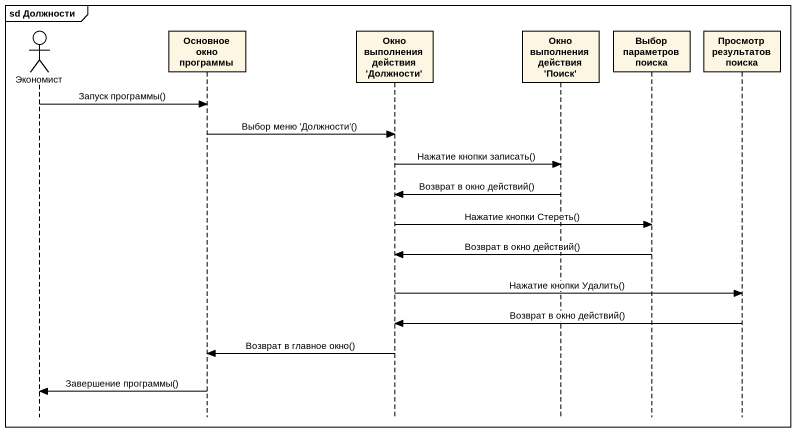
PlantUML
@startuml
mainframe sd Должности
hide footbox
actor Экономист
participant "Основное окно программы" as Основное_окно_программы
participant "Окно выполнения действия 'Должности'" as Окно_выполнения_действия
participant "Окно выполнения действия 'Поиск'" as Окно_выполнения_действия_2
participant "Выбор параметров поиска" as Выбор_параметров_поиска
participant "Просмотр результатов поиска" as Просмотр_результатов_поиска

Экономист -> Основное_окно_программы : Запуск программы()
Основное_окно_программы -> Окно_выполнения_действия : Выбор меню 'Должности'()
Окно_выполнения_действия -> Окно_выполнения_действия_2 : Нажатие кнопки записать()
Окно_выполнения_действия_2 -> Окно_выполнения_действия : Возврат в окно действий()
Окно_выполнения_действия -> Выбор_параметров_поиска : Нажатие кнопки Стереть()
Выбор_параметров_поиска -> Окно_выполнения_действия : Возврат в окно действий()
Окно_выполнения_действия -> Просмотр_результатов_поиска : Нажатие кнопки Удалить()
Просмотр_результатов_поиска -> Окно_выполнения_действия : Возврат в окно действий()
Окно_выполнения_действия -> Основное_окно_программы : Возврат в главное окно()
Основное_окно_программы -> Экономист : Завершение программы()
@enduml
